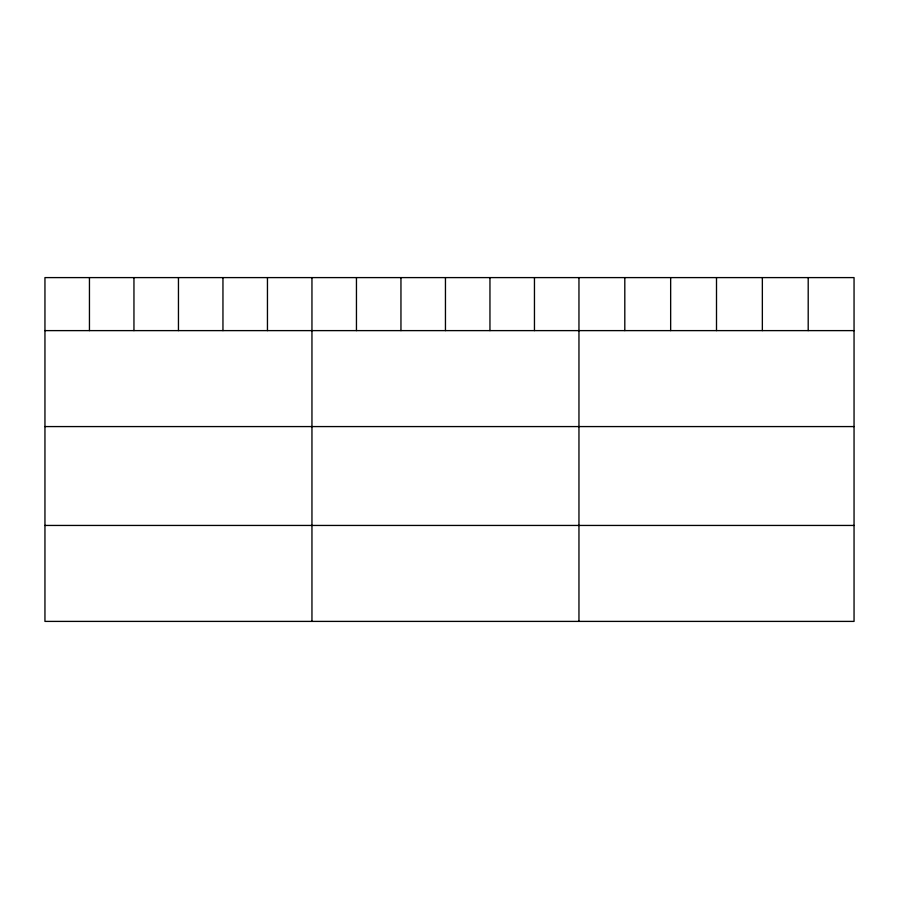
<?xml version="1.0" encoding="UTF-8"?>
<svg xmlns="http://www.w3.org/2000/svg" width="899" height="899" viewBox="0 0 899 899"><rect width="100%" height="100%" fill="white"/><g stroke="black" fill="none" stroke-linecap="round" stroke-linejoin="round"><path stroke-width="1.35" d="M854.05 330.618L854.05 621.4L44.95 621.4L44.95 277.6L854.05 277.6L854.05 330.618L44.95 330.618M44.95 426.576L854.05 426.576M44.95 525.443L854.05 525.443M808.201 277.6L808.201 330.618M762.352 277.6L762.352 330.618M716.503 277.6L716.503 330.618M670.654 277.6L670.654 330.618M624.805 277.6L624.805 330.618M578.956 277.6L578.956 621.4M534.456 277.6L534.456 330.618M489.955 277.6L489.955 330.618M445.454 277.6L445.454 330.618M400.954 277.6L400.954 330.618M356.454 277.6L356.454 330.618M311.953 277.6L311.953 621.4M267.452 277.6L267.452 330.618M222.952 277.6L222.952 330.618M178.452 277.6L178.452 330.618M133.951 277.6L133.951 330.618M89.45 277.6L89.45 330.618"/></g></svg>
